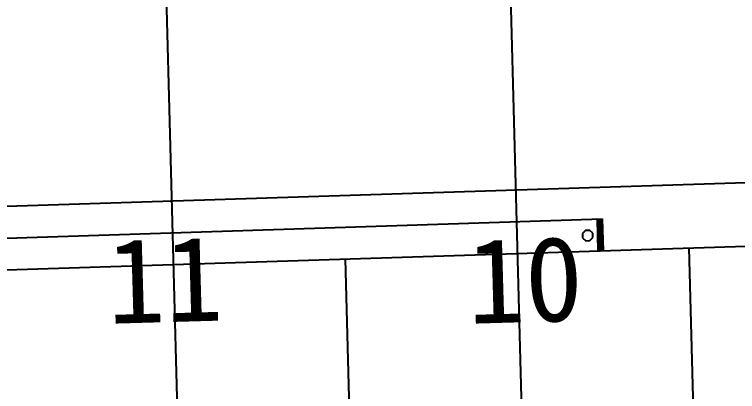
# Model space of a CAD drawing. Header units: millimetres. Extents: x 1358 to 1865, y 706 to 1003.
# Drawn here: x 1610.58 to 1631.36, y 829.88 to 840.71 of the extents above; entities that cross this region are included whole.
import ezdxf

# ---------------------------------------------------------------- set-up
doc = ezdxf.new("R2010")
doc.units = ezdxf.units.MM
doc.layers.add('建築', color=7, linetype='Continuous')
doc.styles.add('細明體', font='')
doc.styles.get('細明體').set_extended_font_data('細明體')

msp = doc.modelspace()

# ---------------------------------------------------------------- linework, layer by layer
at = {"layer": '建築', "ltscale": 1000}
for p, q in [((1624.799, 842.45, -0.309), (1625.401, 819.568, -0.309)), ((1614.917, 842.067, -0.309), (1615.518, 819.216, -0.309)), ((1599.678, 834.863, -0.309), (1646.152, 836.358, -0.309)), ((1602.022, 834.022, -0.309), (1627.465, 834.841, -0.309)), ((1627.419, 834.839, -0.309), (1627.443, 833.924, -0.309)), ((1627.431, 834.839, -0.309), (1627.455, 833.924, -0.309)), ((1627.443, 834.84, -0.309), (1627.468, 833.925, -0.309)), ((1627.455, 834.84, -0.309), (1627.48, 833.925, -0.309)), ((1627.465, 834.841, -0.309), (1627.495, 833.925, -0.309)), ((1627.321, 834.836, -0.309), (1627.346, 833.921, -0.309)), ((1627.333, 834.836, -0.309), (1627.358, 833.921, -0.309)), ((1627.346, 834.837, -0.309), (1627.37, 833.921, -0.309)), ((1627.358, 834.837, -0.309), (1627.382, 833.922, -0.309)), ((1627.37, 834.837, -0.309), (1627.394, 833.922, -0.309)), ((1627.382, 834.838, -0.309), (1627.407, 833.923, -0.309)), ((1627.394, 834.838, -0.309), (1627.419, 833.923, -0.309)), ((1627.407, 834.839, -0.309), (1627.431, 833.923, -0.309)), ((1626.986, 834.506, -0.309), (1626.902, 834.417, -0.309)), ((1626.986, 834.506, -0.309), (1626.902, 834.417, -0.309)), ((1627.108, 834.509, -0.309), (1626.986, 834.506, -0.309)), ((1627.108, 834.509, -0.309), (1626.986, 834.506, -0.309)), ((1627.196, 834.425, -0.309), (1627.108, 834.509, -0.309)), ((1627.196, 834.425, -0.309), (1627.108, 834.509, -0.309)), ((1627.2, 834.303, -0.309), (1627.196, 834.425, -0.309)), ((1627.2, 834.303, -0.309), (1627.196, 834.425, -0.309)), ((1626.902, 834.417, -0.309), (1626.905, 834.295, -0.309)), ((1626.902, 834.417, -0.309), (1626.905, 834.295, -0.309)), ((1626.905, 834.295, -0.309), (1626.994, 834.211, -0.309)), ((1626.905, 834.295, -0.309), (1626.994, 834.211, -0.309)), ((1627.116, 834.215, -0.309), (1627.2, 834.303, -0.309)), ((1627.116, 834.215, -0.309), (1627.2, 834.303, -0.309)), ((1601.887, 833.102, -0.309), (1634.772, 834.159, -0.309)), ((1626.994, 834.211, -0.309), (1627.116, 834.215, -0.309)), ((1626.994, 834.211, -0.309), (1627.116, 834.215, -0.309)), ((1630.277, 822.194, -0.309), (1629.967, 834.005, -0.309)), ((1620.082, 833.687, -0.309), (1620.391, 821.934, -0.309))]:
    msp.add_line(p, q, dxfattribs=at)

# ---------------------------------------------------------------- texts
at = {"layer": '建築', "ltscale": 1000, "style": '細明體'}
for s, p in [('11', (1613.268, 831.825, 0.605)), ('10', (1623.621, 831.825, 0.605))]:
    msp.add_text(s, height=2.4416, rotation=1.6271, dxfattribs=at).set_placement(p)

doc.saveas('drawing.dxf')
